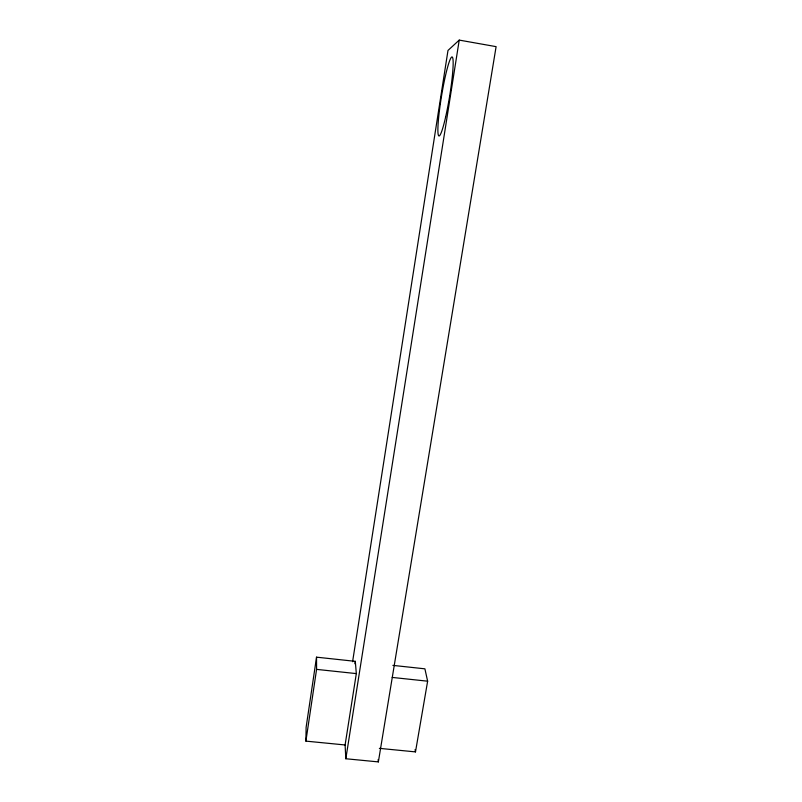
<?xml version="1.0" encoding="UTF-8"?>
<svg xmlns="http://www.w3.org/2000/svg" width="802" height="802" viewBox="0 0 802 802"><rect width="100%" height="100%" fill="white"/><g stroke="black" fill="none" stroke-linecap="round" stroke-linejoin="round"><path stroke-width="1.2" d="M345.101 744.968L305.893 741.118L306.113 727.334L316.539 657.169L355.306 661.339L356.319 673.6L345.101 744.968L345.822 758.752L378.364 761.9L496.107 46.646L459.225 40.1L447.987 50.446L352.589 661.71M305.893 741.118L316.579 669.379L316.539 657.169M354.925 663.785L355.306 661.339M345.822 758.752L459.225 40.1M379.366 748.346L415.486 751.895L427.636 681.189L424.9 668.828L392.88 665.379M316.579 669.379L356.319 673.6M392.188 677.419L427.636 681.189M415.085 749.579L415.486 751.895M378.123 759.604L378.364 761.9M445.561 117.303A40.1 4.01 -80.6 0 0 452.107 56.952A40.1 4.01 -80.6 0 0 438.874 115.247A40.1 4.01 -80.6 0 0 445.561 117.303"/></g></svg>
